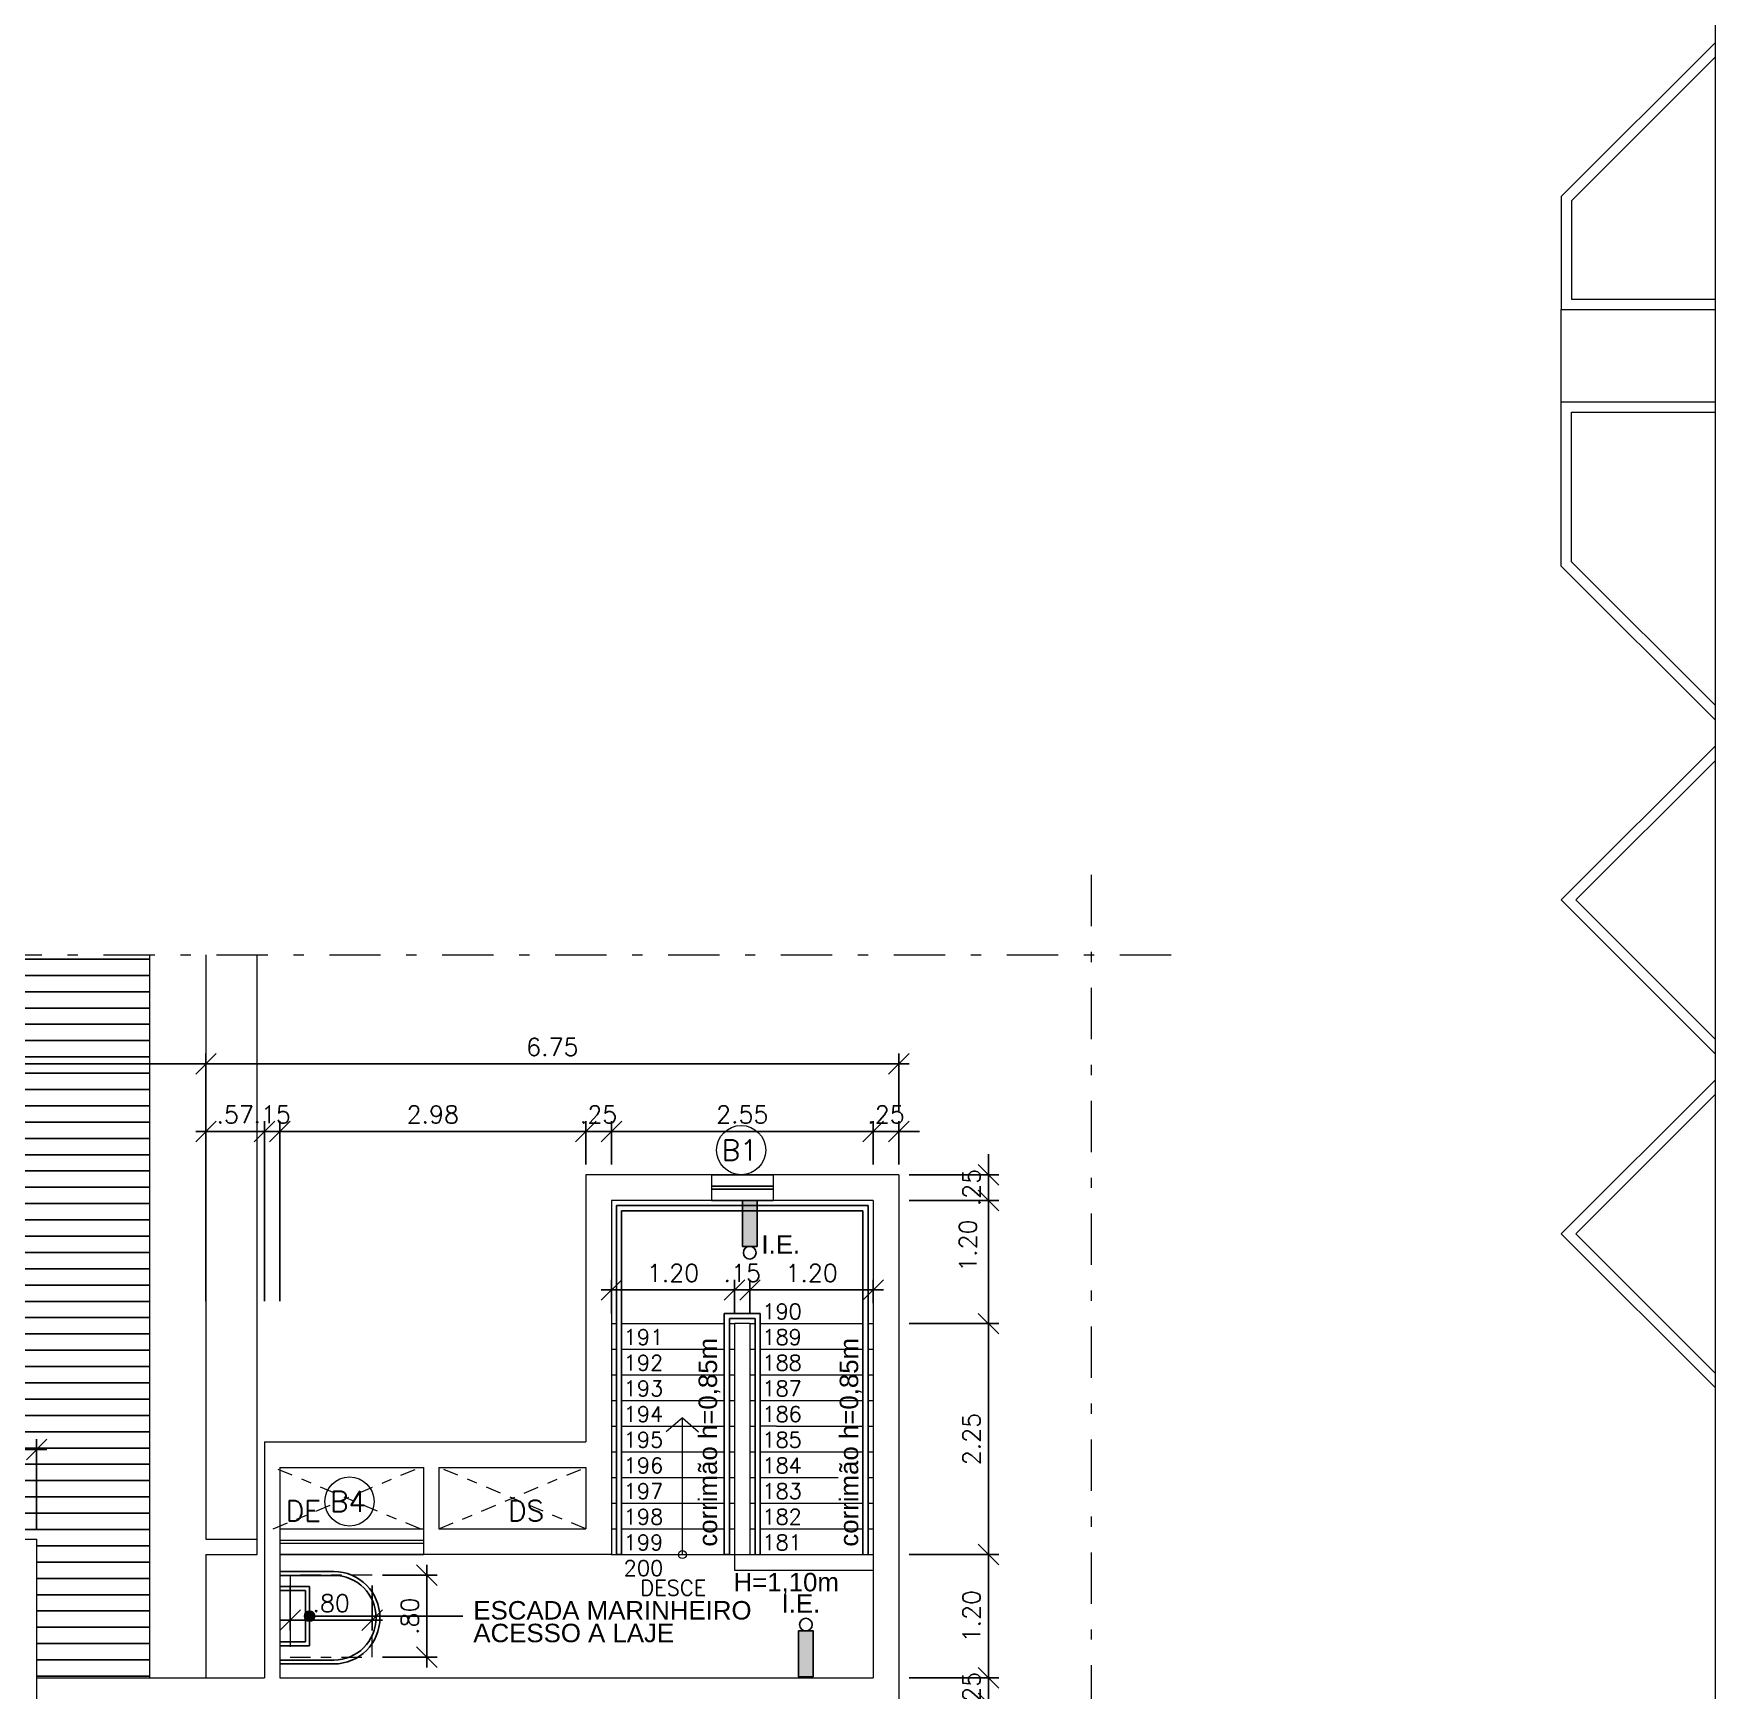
# Model space of a CAD drawing. Header units: millimetres. Extents: x 521 to 1055, y 261 to 520.
# Drawn here: x 704.57 to 720.95, y 290.37 to 306.51 of the extents above; entities that cross this region are included whole.
import ezdxf

# ---------------------------------------------------------------- set-up
doc = ezdxf.new("R2010")
doc.units = ezdxf.units.MM
for name, pattern in [('CONTINU', [0]), ('DASHDOT', [1, 0.5, -0.25, 0, -0.25]), ('DASHDOTX2', [2, 1, -0.5, 0, -0.5])]:
    doc.linetypes.add(name, pattern=pattern)
doc.layers.add('0.1', color=8, linetype='Continuous', lineweight=13)
doc.layers.add('ppci', color=8, linetype='Continuous')
doc.styles.add('80X50', font='romans.shx')
doc.styles.add('ROMANS', font='romans')
doc.styles.get("Standard").update_dxf_attribs({"font": 'romans.shx'})
doc.styles.add('STYLE1', font='sanss___.ttf')
doc.dimstyles.new('Fares Eng - 50', dxfattribs={"dimscale": 2, "dimtxt": 0.085, "dimasz": 0.1, "dimexe": 0.05, "dimexo": 0.05, "dimgap": 0.04, "dimtad": 1, "dimzin": 4, "dimdsep": 46, "dimtxsty": 'ROMANS', "dimblk1": 'OBLIQUE', "dimblk2": 'OBLIQUE', "dimsah": 1, "dimcen": 0.05, "dimdle": 0.05, "dimclrd": 8, "dimclre": 8, "dimclrt": 8, "dimaunit": 1, "dimadec": 0, "dimazin": 0, "dimtfac": 1, "dimtix": 1, "dimtmove": 2, "dimatfit": 0, "dimldrblk": 'OPEN90', "dimfxl": 1, "dimtolj": 1, "dimtzin": 0, "dimarcsym": 0})

# ---------------------------------------------------------------- blocks, each defined once
blk = doc.blocks.new('_OBLIQUE')
at = {"color": 0, "linetype": 'ByBlock'}
blk.add_line((-0.5, -0.5), (0.5, 0.5), dxfattribs=at)
blk = doc.blocks.new('*D2320')
at = {"layer": '0.1', "color": 8, "linetype": 'CONTINU', "lineweight": -2, "transparency": 16777216}
for p, q in [((713.868, 295.397), (713.868, 295.597)), ((713.095, 295.397), (713.968, 295.397)), ((713.868, 295.397), (713.868, 295.147)), ((713.095, 295.147), (713.968, 295.147)), ((713.868, 295.147), (713.868, 294.947))]:
    blk.add_line(p, q, dxfattribs=at)
at = {"layer": 'DEFPOINTS', "color": 0, "linetype": 'CONTINU', "lineweight": -2, "transparency": 16777216}
for p in [(712.995, 295.397), (712.995, 295.147), (713.868, 295.147)]:
    blk.add_point(p, dxfattribs=at)
at = {"layer": '0.1', "color": 8, "linetype": 'CONTINU', "lineweight": -2, "transparency": 16777216, "xscale": 0.2, "yscale": 0.2, "zscale": 0.2}
for p, rotation in [((713.868, 295.397), 270), ((713.868, 295.147), 90)]:
    blk.add_blockref('_OBLIQUE', p, dxfattribs=dict(at, rotation=rotation))
at = {"layer": '0.1', "color": 8, "linetype": 'CONTINU', "transparency": 16777216, "insert": (713.703, 295.272), "char_height": 0.17, "attachment_point": 5, "rotation": 90, "style": 'ROMANS'}
blk.add_mtext('\\A1;.25', dxfattribs=at)
blk = doc.blocks.new('_Open90')
at = {"color": 0, "linetype": 'ByBlock', "lineweight": -2}
for p, q in [((0, 0), (-1, 0)), ((-0.5, 0.5), (0, 0)), ((0, 0), (-0.5, -0.5))]:
    blk.add_line(p, q, dxfattribs=at)
blk = doc.blocks.new('*D2321')
at = {"layer": '0.1', "color": 8, "linetype": 'CONTINU', "lineweight": -2, "transparency": 16777216}
for p, q in [((713.868, 295.247), (713.868, 293.847)), ((713.095, 295.147), (713.968, 295.147)), ((713.095, 293.947), (713.968, 293.947))]:
    blk.add_line(p, q, dxfattribs=at)
at = {"layer": 'DEFPOINTS', "color": 0, "linetype": 'CONTINU', "lineweight": -2, "transparency": 16777216}
for p in [(712.995, 295.147), (712.995, 293.947), (713.868, 293.947)]:
    blk.add_point(p, dxfattribs=at)
at = {"layer": '0.1', "color": 8, "linetype": 'CONTINU', "lineweight": -2, "transparency": 16777216, "xscale": 0.2, "yscale": 0.2, "zscale": 0.2}
for p, rotation in [((713.868, 295.147), 90), ((713.868, 293.947), 270)]:
    blk.add_blockref('_OBLIQUE', p, dxfattribs=dict(at, rotation=rotation))
at = {"layer": '0.1', "color": 8, "linetype": 'CONTINU', "transparency": 16777216, "insert": (713.668, 294.707), "char_height": 0.17, "attachment_point": 5, "rotation": 90, "style": 'ROMANS'}
blk.add_mtext('\\A1;1.20', dxfattribs=at)
blk = doc.blocks.new('*D2322')
at = {"layer": '0.1', "color": 8, "linetype": 'CONTINU', "lineweight": -2, "transparency": 16777216}
for p, q in [((713.095, 293.947), (713.968, 293.947)), ((713.868, 294.047), (713.868, 291.597)), ((713.095, 291.697), (713.968, 291.697))]:
    blk.add_line(p, q, dxfattribs=at)
at = {"layer": 'DEFPOINTS', "color": 0, "linetype": 'CONTINU', "lineweight": -2, "transparency": 16777216}
for p in [(712.995, 293.947), (712.995, 291.697), (713.868, 291.697)]:
    blk.add_point(p, dxfattribs=at)
at = {"layer": '0.1', "color": 8, "linetype": 'CONTINU', "lineweight": -2, "transparency": 16777216, "xscale": 0.2, "yscale": 0.2, "zscale": 0.2}
for p, rotation in [((713.868, 293.947), 90), ((713.868, 291.697), 270)]:
    blk.add_blockref('_OBLIQUE', p, dxfattribs=dict(at, rotation=rotation))
at = {"layer": '0.1', "color": 8, "linetype": 'CONTINU', "transparency": 16777216, "insert": (713.703, 292.822), "char_height": 0.17, "attachment_point": 5, "rotation": 90, "style": 'ROMANS'}
blk.add_mtext('\\A1;2.25', dxfattribs=at)
blk = doc.blocks.new('*D2323')
at = {"layer": '0.1', "color": 8, "linetype": 'CONTINU', "lineweight": -2, "transparency": 16777216}
for p, q in [((713.095, 291.697), (713.968, 291.697)), ((713.868, 291.797), (713.868, 290.397)), ((713.095, 290.497), (713.968, 290.497))]:
    blk.add_line(p, q, dxfattribs=at)
at = {"layer": 'DEFPOINTS', "color": 0, "linetype": 'CONTINU', "lineweight": -2, "transparency": 16777216}
for p in [(712.995, 291.697), (712.995, 290.497), (713.868, 290.497)]:
    blk.add_point(p, dxfattribs=at)
at = {"layer": '0.1', "color": 8, "linetype": 'CONTINU', "lineweight": -2, "transparency": 16777216, "xscale": 0.2, "yscale": 0.2, "zscale": 0.2}
for p, rotation in [((713.868, 291.697), 90), ((713.868, 290.497), 270)]:
    blk.add_blockref('_OBLIQUE', p, dxfattribs=dict(at, rotation=rotation))
at = {"layer": '0.1', "color": 8, "linetype": 'CONTINU', "transparency": 16777216, "insert": (713.703, 291.097), "char_height": 0.17, "attachment_point": 5, "rotation": 90, "style": 'ROMANS'}
blk.add_mtext('\\A1;1.20', dxfattribs=at)
blk = doc.blocks.new('*D2324')
at = {"layer": '0.1', "color": 8, "linetype": 'CONTINU', "lineweight": -2, "transparency": 16777216}
for p, q in [((713.868, 290.497), (713.868, 290.697)), ((713.095, 290.497), (713.968, 290.497)), ((713.868, 290.497), (713.868, 290.247)), ((713.095, 290.247), (713.968, 290.247)), ((713.868, 290.247), (713.868, 290.047))]:
    blk.add_line(p, q, dxfattribs=at)
at = {"layer": 'DEFPOINTS', "color": 0, "linetype": 'CONTINU', "lineweight": -2, "transparency": 16777216}
for p in [(712.995, 290.497), (712.995, 290.247), (713.868, 290.247)]:
    blk.add_point(p, dxfattribs=at)
at = {"layer": '0.1', "color": 8, "linetype": 'CONTINU', "lineweight": -2, "transparency": 16777216, "xscale": 0.2, "yscale": 0.2, "zscale": 0.2}
for p, rotation in [((713.868, 290.497), 270), ((713.868, 290.247), 90)]:
    blk.add_blockref('_OBLIQUE', p, dxfattribs=dict(at, rotation=rotation))
at = {"layer": '0.1', "color": 8, "linetype": 'CONTINU', "transparency": 16777216, "insert": (713.703, 290.372), "char_height": 0.17, "attachment_point": 5, "rotation": 90, "style": 'ROMANS'}
blk.add_mtext('\\A1;.25', dxfattribs=at)
blk = doc.blocks.new('*D2359')
at = {"layer": '0.1', "color": 8, "linetype": 'CONTINU', "lineweight": -2, "transparency": 16777216}
for p, q in [((707.965, 291.497), (708.496, 291.497)), ((708.396, 291.597), (708.396, 290.597)), ((707.965, 290.697), (708.496, 290.697))]:
    blk.add_line(p, q, dxfattribs=at)
at = {"layer": 'DEFPOINTS', "color": 0, "linetype": 'CONTINU', "lineweight": -2, "transparency": 16777216}
for p in [(707.865, 291.497), (707.865, 290.697), (708.396, 290.697)]:
    blk.add_point(p, dxfattribs=at)
at = {"layer": '0.1', "color": 8, "linetype": 'CONTINU', "lineweight": -2, "transparency": 16777216, "xscale": 0.2, "yscale": 0.2, "zscale": 0.2}
for p, rotation in [((708.396, 291.497), 90), ((708.396, 290.697), 270)]:
    blk.add_blockref('_OBLIQUE', p, dxfattribs=dict(at, rotation=rotation))
at = {"layer": '0.1', "color": 8, "linetype": 'CONTINU', "transparency": 16777216, "insert": (708.231, 291.097), "char_height": 0.17, "attachment_point": 5, "rotation": 90, "style": 'ROMANS'}
blk.add_mtext('\\A1;.80', dxfattribs=at)
blk = doc.blocks.new('*D2360')
at = {"layer": '0.1', "color": 8, "linetype": 'CONTINU', "lineweight": -2, "transparency": 16777216}
for p, q in [((707.065, 291.397), (707.065, 290.958)), ((707.865, 291.397), (707.865, 290.958)), ((707.965, 291.058), (706.965, 291.058))]:
    blk.add_line(p, q, dxfattribs=at)
at = {"layer": 'DEFPOINTS', "color": 0, "linetype": 'CONTINU', "lineweight": -2, "transparency": 16777216}
for p in [(707.065, 291.497), (707.865, 291.497), (707.065, 291.058)]:
    blk.add_point(p, dxfattribs=at)
at = {"layer": '0.1', "color": 8, "linetype": 'CONTINU', "lineweight": -2, "transparency": 16777216, "xscale": 0.2, "yscale": 0.2, "zscale": 0.2, "rotation": 180}
blk.add_blockref('_OBLIQUE', (707.065, 291.058), dxfattribs=at)
at = {"layer": '0.1', "color": 8, "linetype": 'CONTINU', "lineweight": -2, "transparency": 16777216, "xscale": 0.2, "yscale": 0.2, "zscale": 0.2}
blk.add_blockref('_OBLIQUE', (707.865, 291.058), dxfattribs=at)
at = {"layer": '0.1', "color": 8, "linetype": 'CONTINU', "transparency": 16777216, "insert": (707.465, 291.223), "char_height": 0.17, "attachment_point": 5, "style": 'ROMANS'}
blk.add_mtext('\\A1;.80', dxfattribs=at)
blk = doc.blocks.new('*D2341')
at = {"layer": '0.1', "color": 8, "linetype": 'CONTINU', "lineweight": -2, "transparency": 16777216}
for p, q in [((712.745, 295.497), (712.745, 295.919)), ((712.995, 295.497), (712.995, 295.919)), ((712.745, 295.819), (712.545, 295.819)), ((712.995, 295.819), (712.745, 295.819)), ((712.995, 295.819), (713.195, 295.819))]:
    blk.add_line(p, q, dxfattribs=at)
at = {"layer": 'DEFPOINTS', "color": 0, "linetype": 'CONTINU', "lineweight": -2, "transparency": 16777216}
for p in [(712.745, 295.819), (712.745, 295.397), (712.995, 295.397)]:
    blk.add_point(p, dxfattribs=at)
at = {"layer": '0.1', "color": 8, "linetype": 'CONTINU', "lineweight": -2, "transparency": 16777216, "xscale": 0.2, "yscale": 0.2, "zscale": 0.2}
blk.add_blockref('_OBLIQUE', (712.745, 295.819), dxfattribs=at)
at = {"layer": '0.1', "color": 8, "linetype": 'CONTINU', "lineweight": -2, "transparency": 16777216, "xscale": 0.2, "yscale": 0.2, "zscale": 0.2, "rotation": 180}
blk.add_blockref('_OBLIQUE', (712.995, 295.819), dxfattribs=at)
at = {"layer": '0.1', "color": 8, "linetype": 'CONTINU', "transparency": 16777216, "insert": (712.87, 295.984), "char_height": 0.17, "attachment_point": 5, "style": 'ROMANS'}
blk.add_mtext('\\A1;.25', dxfattribs=at)
blk = doc.blocks.new('*D2342')
at = {"layer": '0.1', "color": 8, "linetype": 'CONTINU', "lineweight": -2, "transparency": 16777216}
for p, q in [((710.195, 295.497), (710.195, 295.919)), ((712.745, 295.497), (712.745, 295.919)), ((712.845, 295.819), (710.095, 295.819))]:
    blk.add_line(p, q, dxfattribs=at)
at = {"layer": 'DEFPOINTS', "color": 0, "linetype": 'CONTINU', "lineweight": -2, "transparency": 16777216}
for p in [(710.195, 295.819), (710.195, 295.397), (712.745, 295.397)]:
    blk.add_point(p, dxfattribs=at)
at = {"layer": '0.1', "color": 8, "linetype": 'CONTINU', "lineweight": -2, "transparency": 16777216, "xscale": 0.2, "yscale": 0.2, "zscale": 0.2, "rotation": 180}
blk.add_blockref('_OBLIQUE', (710.195, 295.819), dxfattribs=at)
at = {"layer": '0.1', "color": 8, "linetype": 'CONTINU', "lineweight": -2, "transparency": 16777216, "xscale": 0.2, "yscale": 0.2, "zscale": 0.2}
blk.add_blockref('_OBLIQUE', (712.745, 295.819), dxfattribs=at)
at = {"layer": '0.1', "color": 8, "linetype": 'CONTINU', "transparency": 16777216, "insert": (711.47, 295.984), "char_height": 0.17, "attachment_point": 5, "style": 'ROMANS'}
blk.add_mtext('\\A1;2.55', dxfattribs=at)
blk = doc.blocks.new('*D2361')
at = {"layer": '0.1', "color": 8, "linetype": 'CONTINU', "lineweight": -2, "transparency": 16777216}
for p, q in [((709.945, 295.497), (709.945, 295.919)), ((710.195, 295.497), (710.195, 295.919)), ((709.945, 295.819), (709.745, 295.819)), ((710.195, 295.819), (709.945, 295.819)), ((710.195, 295.819), (710.395, 295.819))]:
    blk.add_line(p, q, dxfattribs=at)
at = {"layer": 'DEFPOINTS', "color": 0, "linetype": 'CONTINU', "lineweight": -2, "transparency": 16777216}
for p in [(709.945, 295.819), (709.945, 295.397), (710.195, 295.397)]:
    blk.add_point(p, dxfattribs=at)
at = {"layer": '0.1', "color": 8, "linetype": 'CONTINU', "lineweight": -2, "transparency": 16777216, "xscale": 0.2, "yscale": 0.2, "zscale": 0.2}
blk.add_blockref('_OBLIQUE', (709.945, 295.819), dxfattribs=at)
at = {"layer": '0.1', "color": 8, "linetype": 'CONTINU', "lineweight": -2, "transparency": 16777216, "xscale": 0.2, "yscale": 0.2, "zscale": 0.2, "rotation": 180}
blk.add_blockref('_OBLIQUE', (710.195, 295.819), dxfattribs=at)
at = {"layer": '0.1', "color": 8, "linetype": 'CONTINU', "transparency": 16777216, "insert": (710.07, 295.984), "char_height": 0.17, "attachment_point": 5, "style": 'ROMANS'}
blk.add_mtext('\\A1;.25', dxfattribs=at)
blk = doc.blocks.new('*D2343')
at = {"layer": '0.1', "color": 8, "linetype": 'CONTINU', "lineweight": -2, "transparency": 16777216}
for p, q in [((706.965, 294.166), (706.965, 295.919)), ((709.945, 295.497), (709.945, 295.919)), ((710.045, 295.819), (706.865, 295.819))]:
    blk.add_line(p, q, dxfattribs=at)
at = {"layer": 'DEFPOINTS', "color": 0, "linetype": 'CONTINU', "lineweight": -2, "transparency": 16777216}
for p in [(706.965, 295.819), (709.945, 295.397), (706.965, 294.066)]:
    blk.add_point(p, dxfattribs=at)
at = {"layer": '0.1', "color": 8, "linetype": 'CONTINU', "lineweight": -2, "transparency": 16777216, "xscale": 0.2, "yscale": 0.2, "zscale": 0.2, "rotation": 180}
blk.add_blockref('_OBLIQUE', (706.965, 295.819), dxfattribs=at)
at = {"layer": '0.1', "color": 8, "linetype": 'CONTINU', "lineweight": -2, "transparency": 16777216, "xscale": 0.2, "yscale": 0.2, "zscale": 0.2}
blk.add_blockref('_OBLIQUE', (709.945, 295.819), dxfattribs=at)
at = {"layer": '0.1', "color": 8, "linetype": 'CONTINU', "transparency": 16777216, "insert": (708.455, 295.984), "char_height": 0.17, "attachment_point": 5, "style": 'ROMANS'}
blk.add_mtext('\\A1;2.98', dxfattribs=at)
blk = doc.blocks.new('*D2344')
at = {"layer": '0.1', "color": 8, "linetype": 'CONTINU', "lineweight": -2, "transparency": 16777216}
for p, q in [((706.815, 294.166), (706.815, 295.919)), ((706.965, 294.166), (706.965, 295.919)), ((706.815, 295.819), (706.615, 295.819)), ((706.965, 295.819), (706.815, 295.819)), ((706.965, 295.819), (707.165, 295.819))]:
    blk.add_line(p, q, dxfattribs=at)
at = {"layer": 'DEFPOINTS', "color": 0, "linetype": 'CONTINU', "lineweight": -2, "transparency": 16777216}
for p in [(706.815, 295.819), (706.815, 294.066), (706.965, 294.066)]:
    blk.add_point(p, dxfattribs=at)
at = {"layer": '0.1', "color": 8, "linetype": 'CONTINU', "lineweight": -2, "transparency": 16777216, "xscale": 0.2, "yscale": 0.2, "zscale": 0.2}
blk.add_blockref('_OBLIQUE', (706.815, 295.819), dxfattribs=at)
at = {"layer": '0.1', "color": 8, "linetype": 'CONTINU', "lineweight": -2, "transparency": 16777216, "xscale": 0.2, "yscale": 0.2, "zscale": 0.2, "rotation": 180}
blk.add_blockref('_OBLIQUE', (706.965, 295.819), dxfattribs=at)
at = {"layer": '0.1', "color": 8, "linetype": 'CONTINU', "transparency": 16777216, "insert": (706.89, 295.984), "char_height": 0.17, "attachment_point": 5, "style": 'ROMANS'}
blk.add_mtext('\\A1;.15', dxfattribs=at)
blk = doc.blocks.new('*D2345')
at = {"layer": '0.1', "color": 8, "linetype": 'CONTINU', "lineweight": -2, "transparency": 16777216}
for p, q in [((706.245, 296.019), (706.245, 296.577)), ((712.995, 296.019), (712.995, 296.577)), ((713.095, 296.477), (706.145, 296.477))]:
    blk.add_line(p, q, dxfattribs=at)
at = {"layer": 'DEFPOINTS', "color": 0, "linetype": 'CONTINU', "lineweight": -2, "transparency": 16777216}
for p in [(706.245, 296.477), (706.245, 295.919), (712.995, 295.919)]:
    blk.add_point(p, dxfattribs=at)
at = {"layer": '0.1', "color": 8, "linetype": 'CONTINU', "lineweight": -2, "transparency": 16777216, "xscale": 0.2, "yscale": 0.2, "zscale": 0.2, "rotation": 180}
blk.add_blockref('_OBLIQUE', (706.245, 296.477), dxfattribs=at)
at = {"layer": '0.1', "color": 8, "linetype": 'CONTINU', "lineweight": -2, "transparency": 16777216, "xscale": 0.2, "yscale": 0.2, "zscale": 0.2}
blk.add_blockref('_OBLIQUE', (712.995, 296.477), dxfattribs=at)
at = {"layer": '0.1', "color": 8, "linetype": 'CONTINU', "transparency": 16777216, "insert": (709.62, 296.642), "char_height": 0.17, "attachment_point": 5, "style": 'ROMANS'}
blk.add_mtext('\\A1;6.75', dxfattribs=at)
blk = doc.blocks.new('*D2362')
at = {"layer": '0.1', "color": 8, "linetype": 'CONTINU', "lineweight": -2, "transparency": 16777216}
for p, q in [((711.395, 294.275), (711.195, 294.275)), ((711.395, 294.047), (711.395, 294.375)), ((711.545, 294.275), (711.395, 294.275)), ((711.545, 294.047), (711.545, 294.375)), ((711.545, 294.275), (711.745, 294.275))]:
    blk.add_line(p, q, dxfattribs=at)
at = {"layer": 'DEFPOINTS', "color": 0, "linetype": 'CONTINU', "lineweight": -2, "transparency": 16777216}
for p in [(711.395, 294.275), (711.395, 293.947), (711.545, 293.947)]:
    blk.add_point(p, dxfattribs=at)
at = {"layer": '0.1', "color": 8, "linetype": 'CONTINU', "lineweight": -2, "transparency": 16777216, "xscale": 0.2, "yscale": 0.2, "zscale": 0.2}
blk.add_blockref('_OBLIQUE', (711.395, 294.275), dxfattribs=at)
at = {"layer": '0.1', "color": 8, "linetype": 'CONTINU', "lineweight": -2, "transparency": 16777216, "xscale": 0.2, "yscale": 0.2, "zscale": 0.2, "rotation": 180}
blk.add_blockref('_OBLIQUE', (711.545, 294.275), dxfattribs=at)
at = {"layer": '0.1', "color": 8, "linetype": 'CONTINU', "transparency": 16777216, "insert": (711.47, 294.44), "char_height": 0.17, "attachment_point": 5, "style": 'ROMANS'}
blk.add_mtext('\\A1;.15', dxfattribs=at)
blk = doc.blocks.new('*D2363')
at = {"layer": '0.1', "color": 8, "linetype": 'CONTINU', "lineweight": -2, "transparency": 16777216}
for p, q in [((711.495, 294.275), (710.095, 294.275)), ((710.195, 294.047), (710.195, 294.375)), ((711.395, 294.047), (711.395, 294.375))]:
    blk.add_line(p, q, dxfattribs=at)
at = {"layer": 'DEFPOINTS', "color": 0, "linetype": 'CONTINU', "lineweight": -2, "transparency": 16777216}
for p in [(710.195, 294.275), (710.195, 293.947), (711.395, 293.947)]:
    blk.add_point(p, dxfattribs=at)
at = {"layer": '0.1', "color": 8, "linetype": 'CONTINU', "lineweight": -2, "transparency": 16777216, "xscale": 0.2, "yscale": 0.2, "zscale": 0.2, "rotation": 180}
blk.add_blockref('_OBLIQUE', (710.195, 294.275), dxfattribs=at)
at = {"layer": '0.1', "color": 8, "linetype": 'CONTINU', "lineweight": -2, "transparency": 16777216, "xscale": 0.2, "yscale": 0.2, "zscale": 0.2}
blk.add_blockref('_OBLIQUE', (711.395, 294.275), dxfattribs=at)
at = {"layer": '0.1', "color": 8, "linetype": 'CONTINU', "transparency": 16777216, "insert": (710.795, 294.44), "char_height": 0.17, "attachment_point": 5, "style": 'ROMANS'}
blk.add_mtext('\\A1;1.20', dxfattribs=at)
blk = doc.blocks.new('*D2378')
at = {"layer": '0.1', "color": 8, "linetype": 'CONTINU', "lineweight": -2, "transparency": 16777216}
for p, q in [((706.245, 294.166), (706.245, 295.919)), ((706.815, 294.166), (706.815, 295.919)), ((706.915, 295.819), (706.145, 295.819))]:
    blk.add_line(p, q, dxfattribs=at)
at = {"layer": 'DEFPOINTS', "color": 0, "linetype": 'CONTINU', "lineweight": -2, "transparency": 16777216}
for p in [(706.245, 295.819), (706.245, 294.066), (706.815, 294.066)]:
    blk.add_point(p, dxfattribs=at)
at = {"layer": '0.1', "color": 8, "linetype": 'CONTINU', "lineweight": -2, "transparency": 16777216, "xscale": 0.2, "yscale": 0.2, "zscale": 0.2, "rotation": 180}
blk.add_blockref('_OBLIQUE', (706.245, 295.819), dxfattribs=at)
at = {"layer": '0.1', "color": 8, "linetype": 'CONTINU', "lineweight": -2, "transparency": 16777216, "xscale": 0.2, "yscale": 0.2, "zscale": 0.2}
blk.add_blockref('_OBLIQUE', (706.815, 295.819), dxfattribs=at)
at = {"layer": '0.1', "color": 8, "linetype": 'CONTINU', "transparency": 16777216, "insert": (706.53, 295.984), "char_height": 0.17, "attachment_point": 5, "style": 'ROMANS'}
blk.add_mtext('\\A1;.57', dxfattribs=at)
blk = doc.blocks.new('*D2379')
at = {"layer": '0.1', "color": 8, "linetype": 'CONTINU', "lineweight": -2, "transparency": 16777216}
for p, q in [((690.245, 294.793), (690.245, 296.577)), ((706.245, 294.793), (706.245, 296.577)), ((706.345, 296.477), (690.145, 296.477))]:
    blk.add_line(p, q, dxfattribs=at)
at = {"layer": 'DEFPOINTS', "color": 0, "linetype": 'CONTINU', "lineweight": -2, "transparency": 16777216}
for p in [(690.245, 296.477), (690.245, 294.693), (706.245, 294.693)]:
    blk.add_point(p, dxfattribs=at)
at = {"layer": '0.1', "color": 8, "linetype": 'CONTINU', "lineweight": -2, "transparency": 16777216, "xscale": 0.2, "yscale": 0.2, "zscale": 0.2, "rotation": 180}
blk.add_blockref('_OBLIQUE', (690.245, 296.477), dxfattribs=at)
at = {"layer": '0.1', "color": 8, "linetype": 'CONTINU', "lineweight": -2, "transparency": 16777216, "xscale": 0.2, "yscale": 0.2, "zscale": 0.2}
blk.add_blockref('_OBLIQUE', (706.245, 296.477), dxfattribs=at)
at = {"layer": '0.1', "color": 8, "linetype": 'CONTINU', "transparency": 16777216, "insert": (700.63, 296.713), "char_height": 0.17, "attachment_point": 5, "style": 'ROMANS'}
blk.add_mtext('\\A1;16.00', dxfattribs=at)
blk = doc.blocks.new('*D2380')
at = {"layer": '0.1', "color": 8, "linetype": 'CONTINU', "lineweight": -2, "transparency": 16777216}
for p, q in [((711.445, 294.275), (712.845, 294.275)), ((711.545, 294.147), (711.545, 294.375)), ((712.745, 294.147), (712.745, 294.375))]:
    blk.add_line(p, q, dxfattribs=at)
at = {"layer": 'DEFPOINTS', "color": 0, "linetype": 'CONTINU', "lineweight": -2, "transparency": 16777216}
for p in [(712.745, 294.275), (711.545, 294.047), (712.745, 294.047)]:
    blk.add_point(p, dxfattribs=at)
at = {"layer": '0.1', "color": 8, "linetype": 'CONTINU', "lineweight": -2, "transparency": 16777216, "xscale": 0.2, "yscale": 0.2, "zscale": 0.2, "rotation": 180}
blk.add_blockref('_OBLIQUE', (711.545, 294.275), dxfattribs=at)
at = {"layer": '0.1', "color": 8, "linetype": 'CONTINU', "lineweight": -2, "transparency": 16777216, "xscale": 0.2, "yscale": 0.2, "zscale": 0.2}
blk.add_blockref('_OBLIQUE', (712.745, 294.275), dxfattribs=at)
at = {"layer": '0.1', "color": 8, "linetype": 'CONTINU', "transparency": 16777216, "insert": (712.145, 294.44), "char_height": 0.17, "attachment_point": 5, "style": 'ROMANS'}
blk.add_mtext('\\A1;1.20', dxfattribs=at)
blk = doc.blocks.new('*D2387')
at = {"layer": '0.1', "color": 8, "linetype": 'CONTINU', "lineweight": -2, "transparency": 16777216}
for p, q in [((699.495, 291.947), (699.495, 292.821)), ((704.595, 291.947), (704.595, 292.821)), ((699.395, 292.721), (704.695, 292.721))]:
    blk.add_line(p, q, dxfattribs=at)
at = {"layer": 'DEFPOINTS', "color": 0, "linetype": 'CONTINU', "lineweight": -2, "transparency": 16777216}
for p in [(704.595, 292.721), (699.495, 291.847), (704.595, 291.847)]:
    blk.add_point(p, dxfattribs=at)
at = {"layer": '0.1', "color": 8, "linetype": 'CONTINU', "lineweight": -2, "transparency": 16777216, "xscale": 0.2, "yscale": 0.2, "zscale": 0.2, "rotation": 180}
blk.add_blockref('_OBLIQUE', (699.495, 292.721), dxfattribs=at)
at = {"layer": '0.1', "color": 8, "linetype": 'CONTINU', "lineweight": -2, "transparency": 16777216, "xscale": 0.2, "yscale": 0.2, "zscale": 0.2}
blk.add_blockref('_OBLIQUE', (704.595, 292.721), dxfattribs=at)
at = {"layer": '0.1', "color": 8, "linetype": 'CONTINU', "transparency": 16777216, "insert": (702.045, 292.886), "char_height": 0.17, "attachment_point": 5, "style": 'ROMANS'}
blk.add_mtext('\\A1;5.10', dxfattribs=at)

msp = doc.modelspace()

# ---------------------------------------------------------------- hatches: boundary and pattern name
at = {"layer": '0.1', "linetype": 'CONTINU', "lineweight": -2}
h = msp.add_hatch(dxfattribs=at)
h.set_pattern_fill('ANSI31', color=8, scale=0.05, angle=135, style=0)
h.paths.add_polyline_path([(690.79478, 297.53825), (690.79478, 295.76692), (698.24478, 295.85736), (698.24478, 297.53825)])
h.paths.add_polyline_path([(690.79478, 295.76692), (690.79478, 294.47119), (698.24478, 293.62995), (698.24478, 295.85736)])
h.paths.add_polyline_path([(690.79478, 294.47119), (690.79478, 286.53418), (695.37452, 286.60085), (695.91685, 287.15877), (696.45064, 286.61651), (698.24478, 286.64263), (698.24478, 293.62995)])
h.paths.add_polyline_path([(695.46908, 286.48444), (695.26136, 286.48444), (695.37452, 286.60085), (690.79478, 286.53418), (690.79478, 283.94658), (698.24478, 282.97269), (698.24478, 286.48034), (696.36472, 286.48034, -1.00458832)])
h.paths.add_polyline_path([(698.24478, 282.97269), (690.79478, 283.94658), (690.79478, 275.71878), (698.24478, 275.71878)])
h.paths.add_polyline_path([(706.24478, 275.71878), (706.24478, 281.92691), (704.5953, 282.14254), (704.5953, 279.49695), (699.4953, 279.49695), (699.4953, 282.80922), (698.24478, 282.97269), (698.24478, 275.71878)])
h.paths.add_polyline_path([(699.4953, 290.49695), (699.4953, 291.84695), (704.5953, 291.84695), (704.5953, 290.49695), (705.69478, 290.49695), (705.69478, 292.78871), (698.24478, 293.62995), (698.24478, 286.64263), (699.49478, 286.66083), (699.49478, 290.49695)])
h.paths.add_polyline_path([(699.49478, 286.48034), (698.84174, 286.48034), (698.24478, 286.48034), (698.24478, 282.97269), (699.4953, 282.80922), (699.4953, 282.89695), (699.49478, 282.89695)])
h.paths.add_polyline_path([(705.69478, 292.78871), (705.69478, 295.94779), (698.24478, 295.85736), (698.24478, 293.62995)])
h.paths.add_polyline_path([(698.24478, 297.53825), (698.24478, 295.85736), (705.69478, 295.94779), (705.69478, 297.53825)])
h.paths.add_polyline_path([(694.99969, 283.65199), (694.99969, 287.31389), (694.69969, 287.31389), (694.69969, 283.65199)], flags=9)
h.paths.add_polyline_path([(697.50337, 285.23624), (697.50337, 286.10767), (697.80337, 286.10767), (697.80337, 285.23624)], flags=24)
h.paths.add_polyline_path([(695.63696, 283.67103), (695.63696, 284.45675), (695.33696, 284.45675), (695.33696, 283.67103)], flags=24)
h.paths.add_polyline_path([(698.49551, 281.14219), (698.49551, 281.85171), (698.79551, 281.85171), (698.79551, 281.14219)], flags=24)
h.paths.add_polyline_path([(701.52759, 279.37874), (701.52759, 275.71683), (701.82759, 275.71683), (701.82759, 279.37874)], flags=9)
h.paths.add_polyline_path([(700.89032, 279.35969), (700.89032, 278.57397), (701.19032, 278.57397), (701.19032, 279.35969)], flags=24)
h.paths.add_polyline_path([(698.49551, 289.31719), (698.49551, 290.02671), (698.79551, 290.02671), (698.79551, 289.31719)], flags=24)
h.paths.add_polyline_path([(701.68205, 292.6503), (702.39158, 292.6503), (702.39158, 292.3503), (701.68205, 292.3503)], flags=24)
h.paths.add_polyline_path([(701.69054, 293.07076), (702.40006, 293.07076), (702.40006, 292.77076), (701.69054, 292.77076)], flags=24)
h.paths.add_polyline_path([(698.49551, 285.14219), (698.49551, 285.85171), (698.79551, 285.85171), (698.79551, 285.14219)], flags=24)
h.paths.add_polyline_path([(701.52759, 297.10566), (701.52759, 293.44376), (701.82759, 293.44376), (701.82759, 297.10566)], flags=9)
h.paths.add_polyline_path([(700.89032, 296.34816), (700.89032, 295.56244), (701.19032, 295.56244), (701.19032, 296.34816)], flags=9)
h.paths.add_polyline_path([(700.19427, 296.86341), (701.0657, 296.86341), (701.0657, 296.56341), (700.19427, 296.56341)], flags=24)
at = {"layer": 'ppci'}
for points in [[(711.47136, 294.69842), (711.61386, 294.69842), (711.61386, 295.14695), (711.47136, 295.14695)], [(712.16092, 290.95402), (712.01842, 290.95402), (712.01842, 290.50549), (712.16092, 290.50549)]]:
    msp.add_hatch(color=10, dxfattribs=at).paths.add_polyline_path(points)
at = {"layer": 'ppci', "linetype": 'CONTINU'}
msp.add_hatch(color=256, dxfattribs=at).paths.add_polyline_path([(707.30462, 291.09695, 1), (707.20494, 291.09695, 1)])

# ---------------------------------------------------------------- linework, layer by layer
at = {"layer": '0.1', "color": 8}
for p, q in [((720.95015, 286.7529), (720.95015, 334.7529)), ((720.95015, 306.42832), (719.44874, 304.92691)), ((720.95015, 306.2869), (719.54874, 304.88549)), ((719.44874, 304.92691), (719.44874, 303.82691)), ((719.54874, 304.88549), (719.54874, 303.92691)), ((719.54874, 303.92691), (720.95015, 303.92691)), ((719.44874, 303.82691), (720.95015, 303.82691)), ((719.44874, 302.92691), (720.95015, 302.92691)), ((719.44874, 301.32691), (719.44874, 302.92691)), ((719.54874, 301.36834), (719.54874, 302.82691)), ((719.54874, 302.82691), (720.95015, 302.82691)), ((720.95015, 299.8255), (719.44874, 301.32691)), ((720.95015, 299.96692), (719.54874, 301.36834)), ((720.95015, 299.57563), (719.44874, 298.07422)), ((720.95015, 299.43421), (719.59016, 298.07422)), ((720.95015, 296.57281), (719.44874, 298.07422)), ((720.95015, 296.71423), (719.59016, 298.07422)), ((705.69478, 297.53825), (705.69478, 290.49695)), ((720.95015, 296.32294), (719.44874, 294.82153)), ((720.95015, 296.18152), (719.59016, 294.82153)), ((720.95015, 293.32012), (719.44874, 294.82153)), ((720.95015, 293.46154), (719.59016, 294.82153)), ((710.19478, 293.94695), (710.24478, 293.94695)), ((710.29478, 293.94695), (711.29478, 293.94695)), ((711.34478, 293.94695), (711.39478, 293.94695)), ((711.54478, 293.94695), (711.59478, 293.94695)), ((711.64478, 293.94695), (712.64478, 293.94695)), ((712.69478, 293.94695), (712.74478, 293.94695)), ((710.19478, 293.69695), (710.24478, 293.69695)), ((710.29478, 293.69695), (711.29478, 293.69695)), ((711.34478, 293.69695), (711.39478, 293.69695)), ((711.54478, 293.69695), (711.59478, 293.69695)), ((711.64478, 293.69695), (711.8948, 293.69695)), ((711.8948, 293.69695), (712.64478, 293.69695)), ((712.69478, 293.69695), (712.74478, 293.69695)), ((710.19478, 293.44695), (710.24478, 293.44695)), ((710.29478, 293.44695), (711.29478, 293.44695)), ((711.34478, 293.44695), (711.39478, 293.44695)), ((711.54478, 293.44695), (711.59478, 293.44695)), ((711.64478, 293.44695), (712.14478, 293.44695)), ((712.14478, 293.44697), (712.64478, 293.44697)), ((712.69478, 293.44695), (712.74478, 293.44695)), ((710.19478, 293.19695), (710.24478, 293.19695)), ((710.29478, 293.19695), (711.29478, 293.19695)), ((711.34478, 293.19695), (711.39478, 293.19695)), ((711.54478, 293.19695), (711.59478, 293.19695)), ((711.64478, 293.19695), (712.64478, 293.19695)), ((712.69478, 293.19695), (712.74478, 293.19695)), ((710.88611, 293.02834), (710.7287, 292.89359)), ((710.88611, 291.69695), (710.88611, 293.02834)), ((710.88611, 293.02834), (711.04352, 292.89359)), ((710.19478, 292.94695), (710.24478, 292.94695)), ((710.29478, 292.94695), (711.29478, 292.94695)), ((711.34478, 292.94695), (711.39478, 292.94695)), ((711.54478, 292.94695), (711.59478, 292.94695)), ((711.80253, 292.94695), (712.6448, 292.94695)), ((712.64478, 292.94697), (712.64478, 292.94695)), ((712.69478, 292.94695), (712.74478, 292.94695)), ((710.19478, 292.69695), (710.24478, 292.69695)), ((710.29478, 292.69695), (711.29478, 292.69695)), ((711.34478, 292.69695), (711.39478, 292.69695)), ((711.54478, 292.69695), (711.59478, 292.69695)), ((711.64478, 292.69695), (712.02082, 292.69695)), ((712.02082, 292.69695), (712.64478, 292.69695)), ((712.69478, 292.69695), (712.74478, 292.69695)), ((710.19478, 292.54695), (710.19478, 291.69695)), ((710.19478, 292.44695), (710.24478, 292.44695)), ((710.19478, 292.44695), (710.24478, 292.44695)), ((710.29478, 292.44695), (711.29478, 292.44695)), ((711.34478, 292.44695), (711.39478, 292.44695)), ((711.54478, 292.44695), (711.59478, 292.44695)), ((711.64478, 292.44695), (712.02082, 292.44695)), ((712.02082, 292.44695), (712.30253, 292.44695)), ((712.69478, 292.44695), (712.74478, 292.44695)), ((710.19478, 292.19695), (710.24478, 292.19695)), ((710.19478, 292.19695), (710.24478, 292.19695)), ((710.29478, 292.19695), (711.29478, 292.19695)), ((711.34478, 292.19695), (711.39478, 292.19695)), ((711.54478, 292.19695), (711.59478, 292.19695)), ((711.64478, 292.19695), (712.64478, 292.19695)), ((712.69478, 292.19695), (712.74478, 292.19695)), ((706.24478, 291.84695), (706.74478, 291.84695)), ((706.74478, 291.69695), (706.74478, 291.84695)), ((706.74478, 291.69695), (706.74478, 291.84695)), ((706.96478, 291.94695), (708.36478, 291.94695)), ((706.96478, 291.83695), (708.36478, 291.83695)), ((706.96478, 291.80695), (708.36478, 291.80695)), ((710.19478, 291.94695), (710.24478, 291.94695)), ((710.19478, 291.94695), (710.24478, 291.94695)), ((710.29478, 291.94695), (711.29478, 291.94695)), ((711.34478, 291.94695), (711.39478, 291.94695)), ((711.54478, 291.94695), (711.59478, 291.94695)), ((711.64478, 291.94695), (712.64478, 291.94695)), ((712.69478, 291.94695), (712.74478, 291.94695)), ((706.24478, 291.69695), (706.74478, 291.69695)), ((706.96478, 291.69695), (708.36478, 291.69695)), ((710.19478, 291.69695), (710.24478, 291.69695)), ((710.19478, 291.69695), (710.24478, 291.69695)), ((710.29478, 291.69695), (711.29478, 291.69695)), ((711.34478, 291.69695), (711.39478, 291.69695))]:
    msp.add_line(p, q, dxfattribs=at)
at = {"layer": '0.1', "color": 8, "linetype": 'CONTINU'}
for p, q in [((719.44874, 302.92691), (719.44874, 303.82691)), ((706.24478, 297.53825), (706.24478, 291.84695)), ((706.74478, 291.84695), (706.74478, 297.53825)), ((711.80253, 292.94695), (711.64478, 292.94695)), ((706.24478, 291.69695), (706.24478, 290.49695))]:
    msp.add_line(p, q, dxfattribs=at)
at = {"layer": '0.1', "color": 8, "linetype": 'DASHDOTX2', "ltscale": 0.5}
for p, q in [((714.87314, 274.71878), (714.87314, 298.53825)), ((688.74693, 297.53825), (715.87314, 297.53825))]:
    msp.add_line(p, q, dxfattribs=at)
at = {"layer": '0.1', "color": 7}
for p, q in [((709.94478, 295.39695), (709.94478, 292.79695)), ((711.16978, 295.39695), (709.94478, 295.39695)), ((711.16978, 295.39695), (711.16978, 295.14695)), ((712.99478, 295.39695), (711.76978, 295.39695)), ((711.76978, 295.39695), (711.76978, 295.14695)), ((712.99478, 295.39695), (712.99478, 283.79695)), ((710.19478, 295.14695), (710.19478, 292.54695)), ((711.16978, 295.14695), (710.19478, 295.14695)), ((712.74478, 295.14695), (711.76978, 295.14695)), ((712.74478, 295.14695), (712.74478, 290.49695)), ((711.39478, 293.94695), (711.39478, 291.69695)), ((711.54478, 293.94695), (711.39478, 293.94695)), ((711.54478, 293.94695), (711.54478, 291.69695)), ((706.81478, 292.79695), (706.81478, 290.49695)), ((706.81478, 292.79695), (709.94478, 292.79695)), ((706.96478, 292.54695), (708.36478, 292.54695)), ((706.96478, 292.54695), (706.96478, 291.69695)), ((706.96478, 292.54695), (708.36478, 292.54695)), ((706.96478, 292.54695), (706.96478, 291.69695)), ((706.96478, 292.54695), (708.36478, 292.54695)), ((706.96478, 292.54695), (706.96478, 291.94695)), ((706.96478, 292.54695), (706.96478, 291.69695)), ((706.96478, 292.54695), (708.36478, 292.54695)), ((708.36478, 292.54695), (708.36478, 291.69695)), ((708.51478, 292.54695), (709.94478, 292.54695)), ((708.51478, 292.54695), (708.51478, 291.94695)), ((708.51478, 292.54695), (709.94478, 292.54695)), ((708.51478, 292.54695), (709.94478, 292.54695)), ((708.51478, 292.54695), (709.94478, 292.54695)), ((709.94478, 292.54695), (709.94478, 291.94695)), ((710.19478, 292.54695), (710.19478, 291.69695)), ((699.4953, 291.84695), (704.5953, 291.84695)), ((704.5953, 291.84695), (704.5953, 290.49695)), ((708.51478, 291.94695), (709.94478, 291.94695)), ((706.96478, 291.69695), (706.96478, 290.49695)), ((710.19478, 291.69695), (706.96478, 291.69695)), ((710.19478, 291.69695), (708.36478, 291.69695)), ((711.39478, 291.69695), (712.74478, 291.69695)), ((711.39478, 291.69695), (711.39478, 291.54695)), ((711.39478, 291.54695), (712.74478, 291.54695)), ((704.5953, 290.49695), (706.81478, 290.49695)), ((704.5953, 290.49695), (704.5953, 286.34695)), ((706.96478, 290.49695), (712.74478, 290.49695))]:
    msp.add_line(p, q, dxfattribs=at)
at = {"layer": '0.1', "color": 8, "linetype": 'CONTINU', "lineweight": -2}
for p, q in [((711.76978, 295.39695), (711.16978, 295.39695)), ((711.76978, 295.28695), (711.16978, 295.28695)), ((711.16978, 295.25695), (711.76978, 295.25695)), ((711.16978, 295.14695), (711.76978, 295.14695))]:
    msp.add_line(p, q, dxfattribs=at)
at = {"layer": '0.1', "color": 8, "linetype": 'DASHDOT', "ltscale": 0.3}
for p, q in [((706.90019, 291.94695), (708.33019, 292.54695)), ((708.33019, 291.94695), (706.90019, 292.54695)), ((708.51478, 291.94695), (709.94478, 292.54695)), ((709.94478, 291.94695), (708.51478, 292.54695))]:
    msp.add_line(p, q, dxfattribs=at)
at = {"layer": '0.1', "color": 8, "linetype": 'DASHDOT', "ltscale": 0.2}
msp.add_line((712.30253, 292.44695), (712.64478, 292.44695), dxfattribs=at)
at = {"layer": '0.1', "color": 8, "linetype": 'DASHDOT', "ltscale": 0.4}
msp.add_lwpolyline([(707.06478, 290.69695), (707.86478, 290.69695), (707.86478, 291.49695), (707.06478, 291.49695)], close=True, dxfattribs=at)
at = {"layer": '0.1', "color": 8}
for centre, radius in [((711.45871, 295.63758), 0.23964), ((707.64322, 292.21489), 0.23964), ((710.88611, 291.69695), 0.03865)]:
    msp.add_circle(centre, radius, dxfattribs=at)
at = {"layer": 'ppci', "color": 10}
for p, q in [((710.24478, 295.09695), (710.24478, 291.69695)), ((712.69478, 295.09695), (710.24478, 295.09695)), ((712.69478, 295.09695), (712.69478, 292.89697)), ((710.29478, 295.04695), (710.29478, 291.69695)), ((712.64478, 295.04695), (710.29478, 295.04695)), ((712.64478, 295.04695), (712.64478, 292.94697)), ((711.29478, 294.04695), (711.29478, 291.69695)), ((711.5448, 294.04695), (711.29478, 294.04695)), ((711.34478, 293.99695), (711.34478, 291.69695)), ((711.59478, 293.99695), (711.34478, 293.99695)), ((711.5448, 294.04695), (711.64478, 294.04695)), ((711.59478, 293.99695), (711.59478, 293.15471)), ((711.64478, 294.04695), (711.64478, 293.94695)), ((711.64478, 293.94695), (711.64478, 293.10471)), ((711.59478, 293.15471), (711.59478, 291.69695)), ((711.64478, 293.10471), (711.64478, 291.69695)), ((712.64478, 292.94695), (712.64478, 292.10471)), ((712.69478, 292.89697), (712.69478, 292.05471)), ((712.64478, 292.10471), (712.64478, 291.69695)), ((712.69478, 292.05471), (712.69478, 291.69695)), ((710.24478, 291.69695), (710.29478, 291.69695)), ((711.29478, 291.69695), (711.34478, 291.69695))]:
    msp.add_line(p, q, dxfattribs=at)
at = {"layer": 'ppci', "color": 10, "linetype": 'CONTINU', "lineweight": -2}
for p, q in [((707.25478, 291.38695), (706.96478, 291.38695)), ((707.25478, 291.38695), (706.96478, 291.38695)), ((707.21478, 291.34695), (706.96478, 291.34695)), ((707.21478, 291.34695), (707.21478, 290.84695)), ((707.25478, 291.38695), (707.25478, 290.80695)), ((707.21478, 290.84695), (706.96478, 290.84695)), ((707.25478, 290.80695), (706.96478, 290.80695))]:
    msp.add_line(p, q, dxfattribs=at)
at = {"layer": 'ppci', "linetype": 'CONTINU', "lineweight": -2}
msp.add_line((707.21478, 291.09695), (708.7487, 291.09695), dxfattribs=at)
at = {"layer": 'ppci', "color": 10}
for points in [[(711.47136, 295.14695), (711.61386, 295.14695), (711.61386, 294.69842), (711.47136, 294.69842)], [(712.16092, 290.50549), (712.01842, 290.50549), (712.01842, 290.95402), (712.16092, 290.95402)]]:
    msp.add_lwpolyline(points, close=True, dxfattribs=at)
for points in [[(706.96478, 291.5321), (707.48978, 291.5321, -1), (707.48978, 290.6321), (706.96478, 290.6321)], [(706.96478, 291.4946), (707.48978, 291.4946, -1), (707.48978, 290.6696), (706.96478, 290.6696)]]:
    msp.add_lwpolyline(points, format="xyb", dxfattribs=at)
for centre in [(711.54261, 294.63725), (712.08967, 291.01519)]:
    msp.add_circle(centre, 0.06117, dxfattribs=at)
at = {"layer": 'ppci', "linetype": 'CONTINU'}
msp.add_circle((707.25478, 291.09695), 0.04984, dxfattribs=at)

# ---------------------------------------------------------------- texts
at = {"layer": '0.1', "color": 8}
for s, p in [('B1', (711.2681, 295.53607)), ('B4', (707.45261, 292.11337)), ('DE', (707.02134, 292.02243)), ('DS', (709.18686, 292.02243))]:
    msp.add_text(s, height=0.2, dxfattribs=at).set_placement(p)
at = {"layer": '0.1', "color": 8, "style": '80X50'}
for s, p in [('190', (711.66457, 293.99084)), ('191', (710.31457, 293.74084)), ('189', (711.66457, 293.74082)), ('192', (710.31457, 293.49084)), ('188', (711.66457, 293.49084)), ('193', (710.31457, 293.24084)), ('187', (711.66457, 293.24082)), ('194', (710.31457, 292.99084)), ('186', (711.66457, 292.99082)), ('195', (710.31457, 292.74084)), ('185', (711.66457, 292.74082)), ('196', (710.31457, 292.49084)), ('184', (711.66457, 292.49082)), ('197', (710.31457, 292.24084)), ('183', (711.66457, 292.24082)), ('198', (710.31457, 291.99084)), ('182', (711.66457, 291.99082)), ('199', (710.31457, 291.74084)), ('181', (711.66457, 291.74082)), ('200', (710.31457, 291.49084)), ('DESCE', (710.47642, 291.29943))]:
    msp.add_text(s, height=0.15, dxfattribs=at).set_placement(p)
at = {"layer": 'ppci', "color": 10, "style": 'STYLE1'}
for s, p in [('I.E.', (711.65637, 294.62819)), ('H=1,10m', (711.3845, 291.33897)), ('I.E.', (711.85277, 291.13146)), ('ESCADA MARINHEIRO', (708.84998, 291.06448)), ('ACESSO A LAJE', (708.84998, 290.84339))]:
    msp.add_text(s, height=0.18, dxfattribs=at).set_placement(p)
for p in [(711.22398, 291.77452), (712.59926, 291.77452)]:
    msp.add_text('corrimão h=0,85m', height=0.18, rotation=90, dxfattribs=at).set_placement(p)

# ---------------------------------------------------------------- dimensions: what is measured, and where the dimension line sits
at = {"layer": '0.1', "color": 8, "linetype": 'CONTINU'}
dim = msp.add_linear_dim(base=(690.24478, 296.47692), p1=(706.24478, 294.6926), p2=(690.24478, 294.6926), dimstyle='Fares Eng - 50', dxfattribs=at)
dim.commit()
dim.dimension.update_dxf_attribs({"geometry": '*D2379', "text_midpoint": (700.62999, 296.71341), "dimtype": 160})
for base, p1, p2, picture, middle in [((706.24478, 296.47692), (712.99478, 295.9187), (706.24478, 295.9187), '*D2345', (709.61978, 296.64192)), ((706.24478, 295.8187), (706.81478, 294.06649), (706.24478, 294.06649), '*D2378', (706.52978, 295.9837)), ((706.81478, 295.8187), (706.96478, 294.06649), (706.81478, 294.06649), '*D2344', (706.88978, 295.9837)), ((706.96478, 295.8187), (709.94478, 295.39695), (706.96478, 294.06649), '*D2343', (708.45478, 295.9837)), ((709.94478, 295.8187), (710.19478, 295.39695), (709.94478, 295.39695), '*D2361', (710.06978, 295.9837)), ((710.19478, 295.8187), (712.74478, 295.39695), (710.19478, 295.39695), '*D2342', (711.46978, 295.9837)), ((712.74478, 295.8187), (712.99478, 295.39695), (712.74478, 295.39695), '*D2341', (712.86978, 295.9837)), ((710.19478, 294.27522), (711.39478, 293.94695), (710.19478, 293.94695), '*D2363', (710.79478, 294.44022)), ((711.39478, 294.27522), (711.54478, 293.94695), (711.39478, 293.94695), '*D2362', (711.46978, 294.44022)), ((712.74478, 294.27522), (711.5448, 294.04695), (712.74478, 294.04695), '*D2380', (712.14479, 294.44022)), ((704.5953, 292.72076), (699.4953, 291.84695), (704.5953, 291.84695), '*D2387', (702.0453, 292.88576)), ((707.06478, 291.05786), (707.86478, 291.49695), (707.06478, 291.49695), '*D2360', (707.46478, 291.22286))]:
    dim = msp.add_linear_dim(base=base, p1=p1, p2=p2, dimstyle='Fares Eng - 50', dxfattribs=at)
    dim.commit()
    dim.dimension.update_dxf_attribs({"geometry": picture, "text_midpoint": middle})
for base, p1, p2, picture, middle in [((713.86836, 295.14695), (712.99478, 295.39695), (712.99478, 295.14695), '*D2320', (713.70336, 295.27195)), ((713.86836, 291.69695), (712.99478, 293.94695), (712.99478, 291.69695), '*D2322', (713.70336, 292.82195)), ((713.86836, 290.49695), (712.99478, 291.69695), (712.99478, 290.49695), '*D2323', (713.70336, 291.09695)), ((708.3956, 290.69695), (707.86478, 291.49695), (707.86478, 290.69695), '*D2359', (708.2306, 291.09695)), ((713.86836, 290.24695), (712.99478, 290.49695), (712.99478, 290.24695), '*D2324', (713.70336, 290.37195))]:
    dim = msp.add_linear_dim(base=base, p1=p1, p2=p2, angle=90, dimstyle='Fares Eng - 50', dxfattribs=at)
    dim.commit()
    dim.dimension.update_dxf_attribs({"geometry": picture, "text_midpoint": middle})
dim = msp.add_linear_dim(base=(713.86836, 293.94695), p1=(712.99478, 295.14695), p2=(712.99478, 293.94695), angle=90, dimstyle='Fares Eng - 50', dxfattribs=at)
dim.commit()
dim.dimension.update_dxf_attribs({"geometry": '*D2321', "text_midpoint": (713.66836, 294.7067), "dimtype": 160})

doc.saveas('drawing.dxf')
